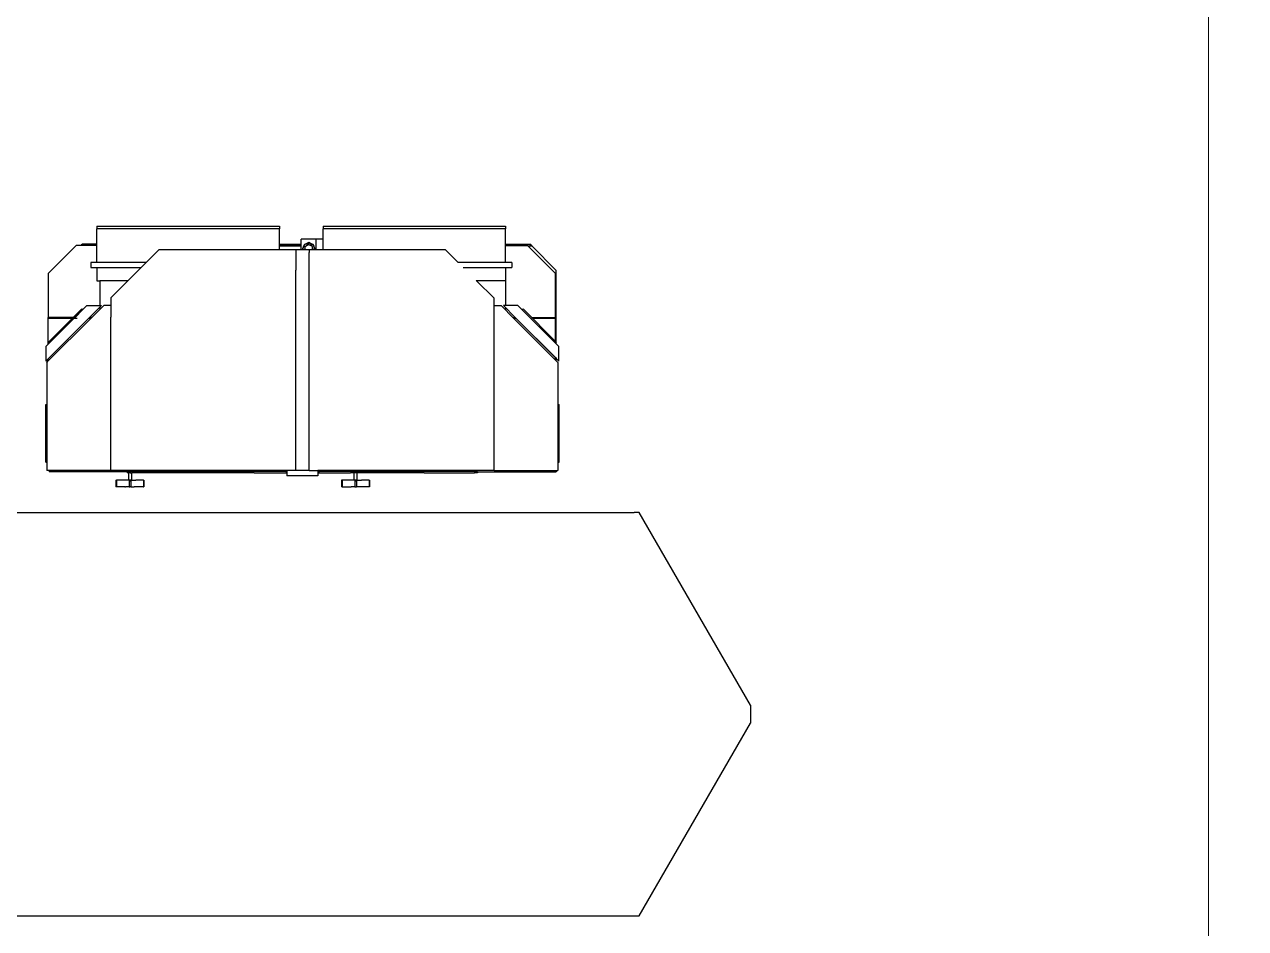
# Model space of a CAD drawing. Header units: millimetres. Extents: x 0 to 154200, y 0 to 64595.
# Drawn here: x 45035 to 48093, y 18272 to 20537 of the extents above; entities that cross this region are included whole.
import ezdxf

# ---------------------------------------------------------------- set-up
doc = ezdxf.new("R2010")
doc.units = ezdxf.units.MM
doc.layers.add('Equipment', color=7, linetype='Continuous', true_color=0xffffff)
doc.layers.add('Floor', color=7, linetype='Continuous', lineweight=9)

# ---------------------------------------------------------------- blocks, each defined once
blk = doc.blocks.new('Main_CVD')
at = {"layer": 'Equipment', "lineweight": -3}
for points in [[(338.2, -1253.7, 0), (338.2, -1618.7, 0)], [(1348.2, -1254.7, 0), (1348.2, -1618.7, 0)], [(1453.6, -1542.7, 0), (1450.2, -1542.7, 0)], [(1450.2, -1737.9, 0), (1450.2, -1542.7, 0)], [(1453.6, -1542.7, 0), (1453.6, -1536.9, 0)], [(1474.2, -1536.9, 0), (1453.6, -1536.9, 0)], [(1453.6, -1696.9, 0), (1453.6, -1542.7, 0)], [(1474.2, -1533.9, 0), (1474.2, -1536.9, 0)], [(1474.2, -1533.9, 0), (1619.2, -1533.9, 0)], [(1619.2, -1536.9, 0), (1474.2, -1536.9, 0)], [(1619.2, -1533.9, 0), (1619.2, -1536.9, 0)], [(1724.3, -1536.9, 0), (1619.2, -1536.9, 0)], [(1724.3, -1536.9, 0), (1727.8, -1540.4, 0)], [(1764.3, -1534.7, 0), (1727.7, -1534.7, 0)], [(1727.7, -1534.7, 0), (1733.4, -1540.4, 0)], [(1727.7, -1534.7, 0), (1733.4, -1540.4, 0)], [(1727.8, -1540.4, 0), (1733.4, -1540.4, 0)], [(1727.8, -1540.4, 0), (1834.2, -1646.8, 0)], [(1733.4, -1540.4, 0), (1834.2, -1641.2, 0)], [(1770, -1540.4, 0), (1764.3, -1534.7, 0)], [(1834.2, -1604.6, 0), (1770, -1540.4, 0)], [(1770, -1540.4, 0), (1834.2, -1540.4, 0)], [(1774.7, -1540.8, 0), (1772.6, -1542.9, 0)], [(1772.6, -1542.9, 0), (1834.2, -1604.6, 0)], [(1834.2, -1604.6, 0), (1772.6, -1542.9, 0)], [(1772.6, -1542.9, 0), (1834.2, -1604.6, 0)], [(1772.6, -1542.9, 0), (1834.2, -1604.6, 0)], [(1772.6, -1542.9, 0), (1834.2, -1604.6, 0)], [(1834.2, -1604.6, 0), (1772.6, -1542.9, 0)], [(1834.2, -1600.4, 0), (1774.7, -1540.8, 0)], [(1774.7, -1540.8, 0), (1834.2, -1600.4, 0)], [(1774.7, -1540.8, 0), (1834.2, -1600.4, 0)], [(1834.2, -1600.4, 0), (1774.7, -1540.8, 0)], [(1774.7, -1540.8, 0), (1834.2, -1600.4, 0)], [(1774.7, -1540.8, 0), (1834.2, -1600.4, 0)], [(1834.2, -1540.4, 0), (1837, -1540.4, 0)], [(1834.2, -1600.4, 0), (1834.2, -1540.4, 0)], [(1947, -1540.4, 0), (1837, -1540.4, 0)], [(1837, -1603.2, 0), (1837, -1540.4, 0)], [(2017.2, -1610.6, 0), (1947, -1540.4, 0)], [(2017.2, -1610.6, 0), (1947, -1540.4, 0)], [(338.2, -1618.7, 0), (338.2, -3007.4, 0)], [(1348.2, -1618.7, 0), (1348.2, -3007.4, 0)], [(1834.2, -1603.4, 0), (1834.2, -1600.4, 0)], [(1858.1, -1624.3, 0), (1834.2, -1600.4, 0)], [(1834.2, -1613.1, 0), (1834.2, -1604.6, 0)], [(1856, -1626.4, 0), (1834.2, -1604.6, 0)], [(1834.2, -1604.6, 0), (1856, -1626.4, 0)], [(1834.2, -1604.6, 0), (1856, -1626.4, 0)], [(1834.2, -1604.6, 0), (1856, -1626.4, 0)], [(1856, -1626.4, 0), (1834.2, -1604.6, 0)], [(1834.2, -1604.6, 0), (1856, -1626.4, 0)], [(1837, -1607.4, 0), (1834.2, -1604.6, 0)], [(1858.1, -1624.3, 0), (1837, -1603.2, 0)], [(1837, -1603.2, 0), (1858.1, -1624.3, 0)], [(1858.1, -1624.3, 0), (1837, -1603.2, 0)], [(1837, -1603.2, 0), (1858.1, -1624.3, 0)], [(1837, -1603.2, 0), (1858.1, -1624.3, 0)], [(1856, -1626.4, 0), (1837, -1607.4, 0)], [(2017.2, -1622.4, 0), (2017.2, -1610.6, 0)], [(1834.2, -1646.8, 0), (1834.2, -1641.2, 0)], [(1834.2, -1641.2, 0), (1837, -1644, 0)], [(1834.2, -1646.8, 0), (1837, -1649.6, 0)], [(1837, -1649.6, 0), (1837, -1644, 0)], [(1837, -1644, 0), (1862.6, -1669.6, 0)], [(1837, -1649.6, 0), (1857, -1669.6, 0)], [(1856, -1626.4, 0), (1858.1, -1624.3, 0)], [(1856, -1626.4, 0), (1858.1, -1624.3, 0)], [(1866.5, -1636.9, 0), (1856, -1626.4, 0)], [(1866.5, -1636.9, 0), (1856, -1626.4, 0)], [(1866.5, -1636.9, 0), (1866.5, -1669.6, 0)], [(1974.7, -1647.1, 0), (1962, -1647.1, 0)], [(1962, -1647.1, 0), (1962, -1662.4, 0)], [(1974.7, -1662.4, 0), (1974.7, -1647.1, 0)], [(2017.2, -1662.4, 0), (2017.2, -1622.4, 0)], [(2017.2, -1622.4, 0), (2020.4, -1625.6, 0)], [(2017.2, -1622.4, 0), (2020.4, -1625.6, 0)], [(2017.2, -1622.4, 0), (2020.4, -1625.6, 0)], [(2020.4, -1662.4, 0), (2020.4, -1625.6, 0)], [(1862.6, -1669.6, 0), (1857, -1669.6, 0)], [(1857, -1669.6, 0), (1866.6, -1679.2, 0)], [(1857, -1669.6, 0), (1866.6, -1679.2, 0)], [(1866.6, -1679.2, 0), (1857, -1669.6, 0)], [(1862.6, -1669.6, 0), (1866.5, -1673.5, 0)], [(1929.5, -1669.6, 0), (1866.5, -1669.6, 0)], [(1866.5, -1669.6, 0), (1866.5, -1673.5, 0)], [(1866.6, -1696.9, 0), (1866.6, -1679.2, 0)], [(1962, -1662.4, 0), (1929, -1662.4, 0)], [(1929, -1662.4, 0), (1929, -1669.6, 0)], [(1929.5, -1669.6, 0), (1929.5, -1740.6, 0)], [(1962, -1662.4, 0), (1962, -1773, 0)], [(1974.7, -1662.4, 0), (2017.2, -1662.4, 0)], [(1974.7, -1785.7, 0), (1974.7, -1662.4, 0)], [(2017.2, -1662.4, 0), (2020.4, -1662.4, 0)], [(2020.4, -1662.4, 0), (2058.6, -1662.4, 0)], [(2058.6, -1692.9, 0), (2058.6, -1662.4, 0)], [(2065.4, -1662.4, 0), (2058.6, -1662.4, 0)], [(2065.4, -1662.4, 0), (2065.4, -1692.9, 0)], [(2065.4, -1675.1, 0), (2065.4, -2106.9, 0)], [(1421, -1710.5, 0), (1412.6, -1709.9, 0)], [(1412.6, -1711, 0), (1412.6, -1709.9, 0)], [(1429.4, -1709.9, 0), (1412.6, -1709.9, 0)], [(1421, -1710.5, 0), (1412.6, -1711, 0)], [(1412.6, -1732.4, 0), (1412.6, -1711, 0)], [(1429.4, -1711, 0), (1412.6, -1711, 0)], [(1429.4, -1709.9, 0), (1421, -1710.5, 0)], [(1429.4, -1709.9, 0), (1429.4, -1711, 0)], [(1429.4, -1726.2, 0), (1429.4, -1711, 0)], [(1453.6, -1696.9, 0), (1482, -1696.9, 0)], [(1453.6, -1741.8, 0), (1453.6, -1696.9, 0)], [(1482, -1696.9, 0), (1601.8, -1696.9, 0)], [(1601.8, -1696.9, 0), (1837.6, -1696.9, 0)], [(1866.6, -1696.9, 0), (1837.6, -1696.9, 0)], [(1885.8, -1696.9, 0), (1866.6, -1696.9, 0)], [(1929.5, -1740.6, 0), (1885.8, -1696.9, 0)], [(1929.5, -1740.6, 0), (1885.8, -1696.9, 0)], [(1885.8, -1696.9, 0), (1929.5, -1740.6, 0)], [(2058.6, -2089.1, 0), (2058.6, -1692.9, 0)], [(1412.6, -1732.4, 0), (1412.6, -1734.2, 0)], [(1412.6, -1742.9, 0), (1412.6, -1734.2, 0)], [(1426.4, -1742.9, 0), (1412.6, -1742.9, 0)], [(1412.6, -1742.9, 0), (1412.6, -1744.7, 0)], [(1429.4, -1742.9, 0), (1426.4, -1742.9, 0)], [(1426.4, -1742.9, 0), (1426.4, -1744.7, 0)], [(1429, -1745.1, 0), (1429, -1742.9, 0)], [(1429.4, -1730.2, 0), (1429.4, -1726.2, 0)], [(1429.4, -1734.2, 0), (1429.4, -1730.2, 0)], [(1429.4, -1741.8, 0), (1429.4, -1734.2, 0)], [(1447.6, -1741.7, 0), (1429.4, -1741.7, 0)], [(1429.4, -1742.9, 0), (1429.4, -1741.8, 0)], [(1450.6, -1737.9, 0), (1447.6, -1737.9, 0)], [(1447.6, -1741.8, 0), (1447.6, -1737.9, 0)], [(1447.6, -1745.9, 0), (1447.6, -1741.8, 0)], [(1453.6, -1741.7, 0), (1450.5, -1741.7, 0)], [(1453.6, -1741.8, 0), (1450.5, -1741.8, 0)], [(1450.6, -1737.9, 0), (1450.6, -1741.7, 0)], [(1450.6, -1741.7, 0), (1450.6, -1745.9, 0)], [(1453.6, -1748.5, 0), (1453.6, -1741.8, 0)], [(1929.5, -1740.6, 0), (1954.4, -1765.4, 0)], [(1954.4, -1765.4, 0), (1929.5, -1740.6, 0)], [(1954.4, -1765.4, 0), (1929.5, -1740.6, 0)], [(1412.6, -1746.9, 0), (1412.6, -1744.7, 0)], [(1412.6, -1746.9, 0), (1412.6, -1755.5, 0)], [(1426.4, -1746.9, 0), (1412.6, -1746.9, 0)], [(1412.6, -1757.1, 0), (1412.6, -1755.5, 0)], [(1412.6, -1759.7, 0), (1412.6, -1757.1, 0)], [(1412.6, -1763.5, 0), (1412.6, -1759.7, 0)], [(1412.6, -1778.8, 0), (1412.6, -1763.5, 0)], [(1426.4, -1746.9, 0), (1426.4, -1744.7, 0)], [(1429, -1746.9, 0), (1426.4, -1746.9, 0)], [(1429, -1746.8, 0), (1429, -1745.1, 0)], [(1429, -1746.9, 0), (1429, -1748.5, 0)], [(1447.6, -1748.5, 0), (1429, -1748.5, 0)], [(1429, -1748.5, 0), (1429, -1755.5, 0)], [(1429, -1755.5, 0), (1429, -1759.7, 0)], [(1429, -1778.8, 0), (1429, -1759.7, 0)], [(1450.6, -1745.9, 0), (1447.6, -1745.9, 0)], [(1447.6, -1745.9, 0), (1447.6, -1748.5, 0)], [(1447.6, -1871.9, 0), (1447.6, -1748.5, 0)], [(1450.6, -1748.5, 0), (1450.6, -1745.9, 0)], [(1453.6, -1748.5, 0), (1450.6, -1748.5, 0)], [(1450.6, -1871.9, 0), (1450.6, -1748.5, 0)], [(1453.6, -2138.1, 0), (1453.6, -1748.5, 0)], [(1954.4, -1765.4, 0), (2006.1, -1817.1, 0)], [(2006.1, -1817.1, 0), (1954.4, -1765.4, 0)], [(2006.1, -1817.1, 0), (1954.4, -1765.4, 0)], [(1412.6, -1778.8, 0), (1412.6, -1779.9, 0)], [(1429, -1778.8, 0), (1412.6, -1778.8, 0)], [(1420.8, -1779.4, 0), (1412.6, -1779.9, 0)], [(1429, -1779.9, 0), (1412.6, -1779.9, 0)], [(1429, -1778.8, 0), (1420.8, -1779.4, 0)], [(1429, -1779.9, 0), (1420.8, -1779.4, 0)], [(1429, -1778.8, 0), (1429, -1779.9, 0)], [(2006.1, -2119.6, 0), (2006.1, -1817.1, 0)], [(1447.6, -1904.4, 0), (1447.6, -1871.9, 0)], [(1450.6, -1904.4, 0), (1450.6, -1871.9, 0)], [(1447.6, -2056.4, 0), (1447.6, -1904.4, 0)], [(1450.6, -2056.4, 0), (1450.6, -1904.4, 0)], [(1447.6, -2056.4, 0), (1447.6, -2135.9, 0)], [(1450.6, -2135.9, 0), (1450.6, -2056.4, 0)], [(2058.6, -2106.9, 0), (2058.6, -2089.1, 0)], [(2058.6, -2119.6, 0), (2058.6, -2106.9, 0)], [(2065.4, -2089.1, 0), (2065.4, -2119.6, 0)], [(1450.2, -2138.1, 0), (1440.5, -2138.1, 0)], [(1440.5, -2215.5, 0), (1440.5, -2138.1, 0)], [(1450.6, -2135.9, 0), (1447.6, -2135.9, 0)], [(1450.2, -2135.9, 0), (1450.2, -2138.1, 0)], [(1453.6, -2138.1, 0), (1450.2, -2138.1, 0)], [(1453.6, -2160, 0), (1453.6, -2138.1, 0)], [(2006.1, -2160, 0), (2006.1, -2119.6, 0)], [(2006.1, -2119.6, 0), (2015.4, -2119.6, 0)], [(2015.4, -2119.6, 0), (2020.4, -2119.6, 0)], [(2015.4, -2173.6, 0), (2015.4, -2119.6, 0)], [(2016.1, -2173.6, 0), (2016.1, -2119.6, 0)], [(2020.4, -2119.6, 0), (2058.6, -2119.6, 0)], [(2020.4, -2119.6, 0), (2020.4, -2173.6, 0)], [(2065.4, -2119.6, 0), (2058.6, -2119.6, 0)], [(1453.6, -2160, 0), (1472.9, -2160, 0)], [(1453.6, -2193.6, 0), (1453.6, -2160, 0)], [(1472.9, -2160, 0), (1497, -2160, 0)], [(1497, -2160, 0), (1528.3, -2160, 0)], [(1528.3, -2160, 0), (1882, -2160, 0)], [(1882, -2160, 0), (1912, -2160, 0)], [(1912, -2160, 0), (1954.2, -2160, 0)], [(1954.2, -2160, 0), (1955.4, -2160, 0)], [(2006.1, -2160, 0), (1955.4, -2160, 0)], [(2006.1, -2173.6, 0), (2006.1, -2160, 0)], [(1453.6, -2193.6, 0), (1453.6, -2215.5, 0)], [(1453.6, -2193.6, 0), (1472.9, -2193.6, 0)], [(1472.9, -2193.6, 0), (1497, -2193.6, 0)], [(1497, -2193.6, 0), (1528.3, -2193.6, 0)], [(1528.3, -2193.6, 0), (1882, -2193.6, 0)], [(1882, -2193.6, 0), (1912, -2193.6, 0)], [(1912, -2193.6, 0), (1954.2, -2193.6, 0)], [(1954.2, -2193.6, 0), (1955.4, -2193.6, 0)], [(1955.4, -2193.6, 0), (1957.4, -2193.6, 0)], [(1957.4, -2193.6, 0), (1962.5, -2193.6, 0)], [(1962.5, -2193.6, 0), (1982, -2193.6, 0)], [(1982, -2193.6, 0), (1986.9, -2193.6, 0)], [(1986.9, -2193.6, 0), (1994.6, -2193.6, 0)], [(1994.6, -2193.6, 0), (1999.6, -2193.6, 0)], [(2006.1, -2193.6, 0), (1999.6, -2193.6, 0)], [(2006.1, -2179.2, 0), (2006.1, -2173.6, 0)], [(2006.1, -2173.6, 0), (2015.4, -2173.6, 0)], [(2006.1, -2179.2, 0), (2009.3, -2177.9, 0)], [(2006.1, -2179.2, 0), (2009.3, -2177.9, 0)], [(2006.1, -2179.2, 0), (2009.3, -2177.9, 0)], [(2006.1, -2179.2, 0), (2009.2, -2177.9, 0)], [(2006.1, -2179.1, 0), (2009.2, -2177.9, 0)], [(2006.1, -2183.8, 0), (2006.1, -2179.2, 0)], [(2006.1, -2183.8, 0), (2007.9, -2183.8, 0)], [(2006.1, -2193.6, 0), (2006.1, -2183.8, 0)], [(2006.1, -2197.4, 0), (2006.1, -2193.6, 0)], [(2006.1, -2201.6, 0), (2006.1, -2197.4, 0)], [(2006.1, -2206.6, 0), (2006.1, -2201.6, 0)], [(2006.1, -2201.6, 0), (2011.1, -2201.7, 0)], [(2007.4, -2201.6, 0), (2009.3, -2202.7, 0)], [(2009.3, -2202.7, 0), (2007.5, -2201.6, 0)], [(2007.9, -2183.8, 0), (2009.3, -2183, 0)], [(2007.9, -2183.8, 0), (2009.3, -2183, 0)], [(2007.9, -2183.8, 0), (2010.7, -2183.9, 0)], [(2009.2, -2177.9, 0), (2012.9, -2179.4, 0)], [(2009.3, -2177.9, 0), (2009.2, -2177.9, 0)], [(2013.7, -2179.7, 0), (2009.3, -2177.9, 0)], [(2009.3, -2177.9, 0), (2009.4, -2177.9, 0)], [(2009.3, -2183, 0), (2010.8, -2183.9, 0)], [(2010.7, -2183.9, 0), (2009.3, -2183, 0)], [(2011.1, -2201.7, 0), (2009.3, -2202.7, 0)], [(2011, -2201.7, 0), (2009.3, -2202.7, 0)], [(2013.4, -2179.6, 0), (2009.4, -2177.9, 0)], [(2009.4, -2177.9, 0), (2013.4, -2179.6, 0)], [(2009.4, -2177.9, 0), (2013.4, -2179.6, 0)], [(2010.7, -2183.9, 0), (2014.6, -2183.9, 0)], [(2011.1, -2201.7, 0), (2014.5, -2201.7, 0)], [(2013.4, -2179.6, 0), (2012.9, -2179.4, 0)], [(2016.7, -2180.9, 0), (2013.4, -2179.6, 0)], [(2013.4, -2179.6, 0), (2019.5, -2182.2, 0)], [(2019.8, -2182.2, 0), (2013.7, -2179.7, 0)], [(2014.5, -2201.7, 0), (2017.8, -2196.1, 0)], [(2014.5, -2201.7, 0), (2016.3, -2198.6, 0)], [(2014.6, -2183.9, 0), (2019.7, -2192.8, 0)], [(2019.7, -2192.8, 0), (2014.6, -2183.9, 0)], [(2015.4, -2173.6, 0), (2020.4, -2173.6, 0)], [(2017.8, -2197.8, 0), (2016.3, -2198.7, 0)], [(2016.3, -2198.6, 0), (2017.8, -2197.8, 0)], [(2016.4, -2187.1, 0), (2017.8, -2187.9, 0)], [(2017.8, -2187.9, 0), (2016.5, -2187.2, 0)], [(2019.8, -2182.2, 0), (2016.7, -2180.9, 0)], [(2017.8, -2187.9, 0), (2017.8, -2189.5, 0)], [(2024.3, -2192.8, 0), (2017.8, -2187.9, 0)], [(2017.8, -2187.9, 0), (2019.8, -2189.4, 0)], [(2017.8, -2196.1, 0), (2018.6, -2194.7, 0)], [(2017.8, -2196.1, 0), (2017.8, -2197.8, 0)], [(2019, -2201, 0), (2017.8, -2197.8, 0)], [(2017.8, -2197.8, 0), (2018.6, -2199.7, 0)], [(2018, -2195.8, 0), (2018.6, -2199.7, 0)], [(2018.3, -2193.6, 0), (2018.6, -2194.7, 0)], [(2018.3, -2195.2, 0), (2018.6, -2194.7, 0)], [(2018.3, -2195.2, 0), (2018.8, -2195.6, 0)], [(2018.6, -2194.7, 0), (2018.8, -2195.6, 0)], [(2019.5, -2198.3, 0), (2018.6, -2199.7, 0)], [(2019, -2201, 0), (2018.6, -2199.7, 0)], [(2019.3, -2201.7, 0), (2019, -2201, 0)], [(2019.3, -2201.6, 0), (2019, -2201, 0)], [(2019.3, -2201.7, 0), (2019.5, -2198.3, 0)], [(2020, -2203.4, 0), (2019.3, -2201.6, 0)], [(2020, -2203.4, 0), (2019.3, -2201.7, 0)], [(2019.8, -2182.2, 0), (2019.9, -2182.3, 0)], [(2020.2, -2189.7, 0), (2019.8, -2189.4, 0)], [(2020, -2182.4, 0), (2019.9, -2182.3, 0)], [(2019.9, -2182.4, 0), (2020.4, -2183.6, 0)], [(2024.3, -2193, 0), (2019.9, -2203.3, 0)], [(2020, -2182.4, 0), (2020.4, -2183.4, 0)], [(2020.4, -2183.4, 0), (2020, -2182.4, 0)], [(2020, -2182.4, 0), (2020.4, -2183.4, 0)], [(2022.5, -2197.3, 0), (2020, -2203.4, 0)], [(2020, -2203.4, 0), (2021.5, -2199.7, 0)], [(2022, -2191.1, 0), (2020.2, -2189.7, 0)], [(2020.4, -2173.6, 0), (2033.1, -2173.6, 0)], [(2020.4, -2183.4, 0), (2022.5, -2188.5, 0)], [(2022.5, -2188.5, 0), (2020.4, -2183.4, 0)], [(2020.4, -2183.4, 0), (2022.5, -2188.5, 0)], [(2020.4, -2183.6, 0), (2022.5, -2188.5, 0)], [(2021.5, -2199.7, 0), (2022.4, -2197.4, 0)], [(2024.3, -2192.8, 0), (2022, -2191.1, 0)], [(2024.3, -2192.8, 0), (2022.4, -2197.4, 0)], [(2022.4, -2197.4, 0), (2024.3, -2193, 0)], [(2022.5, -2188.5, 0), (2024.3, -2192.8, 0)], [(2022.5, -2188.5, 0), (2024.2, -2192.8, 0)], [(2024.2, -2192.8, 0), (2022.5, -2188.5, 0)], [(2022.5, -2188.5, 0), (2024.2, -2192.8, 0)], [(2024.3, -2192.8, 0), (2022.5, -2197.3, 0)], [(2024.3, -2193, 0), (2022.5, -2197.3, 0)], [(2024.3, -2193, 0), (2024.2, -2192.8, 0)], [(2033.1, -2211.6, 0), (2033.1, -2173.6, 0)], [(1450.2, -2215.5, 0), (1440.5, -2215.5, 0)], [(1450.6, -2217.7, 0), (1447.6, -2217.7, 0)], [(1447.6, -2217.7, 0), (1447.6, -2297.2, 0)], [(1453.6, -2215.5, 0), (1450.2, -2215.5, 0)], [(1450.2, -2215.5, 0), (1450.2, -2217.7, 0)], [(1450.6, -2297.2, 0), (1450.6, -2217.7, 0)], [(1453.6, -2306.8, 0), (1453.6, -2215.5, 0)], [(2006.1, -2206.5, 0), (2009, -2207.7, 0)], [(2006.1, -2206.6, 0), (2009.1, -2207.9, 0)], [(2006.1, -2206.6, 0), (2009.1, -2207.9, 0)], [(2006.1, -2206.6, 0), (2009.1, -2207.9, 0)], [(2006.1, -2211.6, 0), (2006.1, -2206.6, 0)], [(2006.1, -2211.6, 0), (2015.4, -2211.6, 0)], [(2006.1, -2228.6, 0), (2006.1, -2211.6, 0)], [(2006.1, -2228.6, 0), (2015.4, -2228.6, 0)], [(2006.1, -2535.4, 0), (2006.1, -2228.6, 0)], [(2009.4, -2207.9, 0), (2009, -2207.8, 0)], [(2009.3, -2207.8, 0), (2009.1, -2207.9, 0)], [(2009.4, -2207.9, 0), (2009.3, -2207.8, 0)], [(2014.7, -2205.6, 0), (2009.4, -2207.9, 0)], [(2009.4, -2207.9, 0), (2012.8, -2206.4, 0)], [(2012.8, -2206.4, 0), (2016.2, -2205, 0)], [(2016.1, -2205.1, 0), (2014.7, -2205.6, 0)], [(2016.1, -2205.1, 0), (2014.7, -2205.6, 0)], [(2015.4, -2211.6, 0), (2020.4, -2211.6, 0)], [(2015.4, -2228.6, 0), (2020.4, -2228.6, 0)], [(2019.7, -2203.5, 0), (2016.1, -2205.1, 0)], [(2019.8, -2203.6, 0), (2016.1, -2205.1, 0)], [(2019.7, -2203.5, 0), (2016.2, -2205, 0)], [(2019.8, -2203.6, 0), (2019.9, -2203.5, 0)], [(2020, -2203.4, 0), (2019.9, -2203.5, 0)], [(2020.4, -2211.6, 0), (2033.1, -2211.6, 0)], [(2020.4, -2228.6, 0), (2033.1, -2228.6, 0)], [(2033.1, -2228.6, 0), (2033.1, -2211.6, 0)], [(2033.1, -2228.6, 0), (2058.6, -2228.6, 0)], [(2058.6, -2259.1, 0), (2058.6, -2228.6, 0)], [(2065.4, -2228.6, 0), (2058.6, -2228.6, 0)], [(2065.4, -2228.6, 0), (2065.4, -2259.1, 0)], [(2058.6, -2655.3, 0), (2058.6, -2259.1, 0)], [(2065.4, -2241.3, 0), (2065.4, -2673.1, 0)], [(1412.6, -2276.1, 0), (1412.6, -2275, 0)], [(1421, -2275.6, 0), (1412.6, -2275, 0)], [(1429.4, -2275, 0), (1412.6, -2275, 0)], [(1421, -2275.6, 0), (1412.6, -2276.1, 0)], [(1412.6, -2276.1, 0), (1412.6, -2297.4, 0)], [(1429.4, -2276.1, 0), (1412.6, -2276.1, 0)], [(1429.4, -2275, 0), (1421, -2275.6, 0)], [(1429.4, -2276.1, 0), (1429.4, -2275, 0)], [(1429.4, -2291.3, 0), (1429.4, -2276.1, 0)], [(1429.4, -2295.3, 0), (1429.4, -2291.3, 0)], [(1412.6, -2297.4, 0), (1412.6, -2299.3, 0)], [(1412.6, -2308, 0), (1412.6, -2299.3, 0)], [(1412.6, -2308, 0), (1412.6, -2309.7, 0)], [(1426.4, -2308, 0), (1412.6, -2308, 0)], [(1412.6, -2309.7, 0), (1412.6, -2312, 0)], [(1412.6, -2320.6, 0), (1412.6, -2312, 0)], [(1426.4, -2312, 0), (1412.6, -2312, 0)], [(1412.6, -2322.1, 0), (1412.6, -2320.6, 0)], [(1412.6, -2324.8, 0), (1412.6, -2322.1, 0)], [(1426.4, -2309.7, 0), (1426.4, -2308, 0)], [(1429.4, -2308, 0), (1426.4, -2308, 0)], [(1426.4, -2312, 0), (1426.4, -2309.7, 0)], [(1429, -2312, 0), (1426.4, -2312, 0)], [(1429, -2310.1, 0), (1429, -2308, 0)], [(1429, -2312, 0), (1429, -2310.1, 0)], [(1429, -2312, 0), (1429, -2313.5, 0)], [(1447.6, -2313.5, 0), (1429, -2313.5, 0)], [(1429, -2313.5, 0), (1429, -2320.6, 0)], [(1429, -2320.6, 0), (1429, -2324.8, 0)], [(1429.4, -2299.3, 0), (1429.4, -2295.3, 0)], [(1429.4, -2306.8, 0), (1429.4, -2299.3, 0)], [(1429.4, -2306.7, 0), (1447.6, -2306.7, 0)], [(1429.4, -2308, 0), (1429.4, -2306.8, 0)], [(1447.6, -2306.8, 0), (1447.6, -2297.2, 0)], [(1447.6, -2313.5, 0), (1447.6, -2306.8, 0)], [(1447.6, -2449.2, 0), (1447.6, -2313.5, 0)], [(1450.6, -2306.8, 0), (1450.6, -2297.2, 0)], [(1450.6, -2306.7, 0), (1453.6, -2306.7, 0)], [(1450.6, -2313.5, 0), (1450.6, -2306.8, 0)], [(1450.6, -2313.5, 0), (1453.6, -2313.5, 0)], [(1450.6, -2449.2, 0), (1450.6, -2313.5, 0)], [(1453.6, -2313.5, 0), (1453.6, -2306.8, 0)], [(1453.6, -2656.7, 0), (1453.6, -2313.5, 0)], [(1412.6, -2328.6, 0), (1412.6, -2324.8, 0)], [(1412.6, -2343.9, 0), (1412.6, -2328.6, 0)], [(1412.6, -2345, 0), (1412.6, -2343.9, 0)], [(1429, -2343.9, 0), (1412.6, -2343.9, 0)], [(1420.8, -2344.4, 0), (1412.6, -2345, 0)], [(1429, -2345, 0), (1412.6, -2345, 0)], [(1429, -2343.9, 0), (1420.8, -2344.4, 0)], [(1429, -2345, 0), (1420.8, -2344.4, 0)], [(1429, -2343.9, 0), (1429, -2324.8, 0)], [(1429, -2343.9, 0), (1429, -2345, 0)], [(1447.6, -2481.7, 0), (1447.6, -2449.2, 0)], [(1450.6, -2481.7, 0), (1450.6, -2449.2, 0)], [(1447.6, -2481.7, 0), (1447.6, -2607.7, 0)], [(1450.6, -2607.7, 0), (1450.6, -2481.7, 0)], [(1974.7, -2566.8, 0), (2006.1, -2535.4, 0)], [(2006.1, -2535.4, 0), (1974.7, -2566.8, 0)], [(1974.7, -2566.8, 0), (2006.1, -2535.4, 0)], [(1974.7, -2685.8, 0), (1974.7, -2566.8, 0)], [(1962, -2579.5, 0), (1962, -2685.8, 0)], [(1450.6, -2607.7, 0), (1447.6, -2607.7, 0)], [(1447.6, -2615.7, 0), (1447.6, -2607.7, 0)], [(1450.6, -2615.7, 0), (1447.6, -2615.7, 0)], [(1450.2, -2615.7, 0), (1450.2, -2812.7, 0)], [(1450.6, -2607.7, 0), (1450.6, -2615.7, 0)], [(1884.8, -2656.7, 0), (1929, -2612.5, 0)], [(1884.8, -2656.7, 0), (1929, -2612.5, 0)], [(1929, -2612.5, 0), (1929.5, -2612, 0)], [(1929.5, -2612, 0), (1929.5, -2685.8, 0)], [(1453.6, -2656.7, 0), (1482, -2656.7, 0)], [(1453.6, -2656.7, 0), (1453.6, -2812.7, 0)], [(1482, -2656.7, 0), (1601.8, -2656.7, 0)], [(1601.8, -2656.7, 0), (1837.6, -2656.7, 0)], [(1837.6, -2656.7, 0), (1866.6, -2656.7, 0)], [(1866.6, -2656.7, 0), (1884.8, -2656.7, 0)], [(1866.6, -2656.7, 0), (1866.6, -2674.3, 0)], [(2058.6, -2673.1, 0), (2058.6, -2655.3, 0)], [(2065.4, -2655.3, 0), (2065.4, -2685.8, 0)], [(1866.6, -2674.3, 0), (1834.2, -2706.7, 0)], [(1866.5, -2680.1, 0), (1837, -2709.6, 0)], [(1866.5, -2680.1, 0), (1837, -2709.6, 0)], [(1860.8, -2685.8, 0), (1855.1, -2685.8, 0)], [(1866.5, -2685.8, 0), (1866.5, -2680.1, 0)], [(1962, -2685.8, 0), (1866.5, -2685.8, 0)], [(1866.5, -2716.7, 0), (1866.5, -2685.8, 0)], [(1962, -2685.8, 0), (1962, -2701, 0)], [(1974.7, -2685.8, 0), (2017.2, -2685.8, 0)], [(1974.7, -2701, 0), (1974.7, -2685.8, 0)], [(2017.2, -2685.8, 0), (2020.4, -2685.8, 0)], [(2017.2, -2685.8, 0), (2017.2, -2740.2, 0)], [(2020.4, -2685.8, 0), (2058.6, -2685.8, 0)], [(2020.4, -2685.8, 0), (2020.4, -2746.7, 0)], [(2058.6, -2685.8, 0), (2058.6, -2673.1, 0)], [(2065.4, -2685.8, 0), (2058.6, -2685.8, 0)], [(1724.3, -2816.7, 0), (1834.2, -2706.7, 0)], [(1837, -2709.6, 0), (1733.9, -2812.7, 0)], [(1834.2, -2712.4, 0), (1736.2, -2810.4, 0)], [(1866.5, -2716.7, 0), (1772.8, -2810.4, 0)], [(1834.2, -2712.4, 0), (1834.2, -2706.7, 0)], [(1837, -2709.6, 0), (1834.2, -2712.4, 0)], [(1834.2, -2712.4, 0), (1837, -2709.6, 0)], [(1837, -2703.9, 0), (1837, -2709.6, 0)], [(1974.7, -2701, 0), (1962, -2701, 0)], [(1772.8, -2810.4, 0), (1834.2, -2749, 0)], [(1834.2, -2749, 0), (1772.8, -2810.4, 0)], [(1834.2, -2749, 0), (1772.8, -2810.4, 0)], [(1777, -2810.4, 0), (1858.1, -2729.3, 0)], [(1777, -2810.4, 0), (1858.1, -2729.3, 0)], [(1777, -2810.4, 0), (1858.1, -2729.3, 0)], [(1858.1, -2729.3, 0), (1777, -2810.4, 0)], [(1858.1, -2729.3, 0), (1777, -2810.4, 0)], [(1777, -2810.4, 0), (1858.1, -2729.3, 0)], [(1837, -2746.2, 0), (1834.2, -2749, 0)], [(1837, -2746.2, 0), (1834.2, -2749, 0)], [(1834.2, -2749, 0), (1837, -2746.2, 0)], [(1856, -2727.2, 0), (1837, -2746.2, 0)], [(1837, -2746.2, 0), (1856, -2727.2, 0)], [(1856, -2727.2, 0), (1837, -2746.2, 0)], [(1837, -2750.4, 0), (1837, -2810.4, 0)], [(1858.1, -2729.3, 0), (1856, -2727.2, 0)], [(1947, -2810.4, 0), (2016.1, -2741.3, 0)], [(1947, -2810.4, 0), (2016.1, -2741.3, 0)], [(1954.5, -2812.7, 0), (2016.1, -2751.1, 0)], [(1954.5, -2812.7, 0), (2016.1, -2751.1, 0)], [(2010.3, -2747.1, 0), (2015.5, -2741.9, 0)], [(2016.1, -2741.3, 0), (2017.2, -2740.2, 0)], [(2016.1, -2741.3, 0), (2016.1, -2751.1, 0)], [(2020.4, -2746.7, 0), (2016.1, -2751, 0)], [(2020.4, -2746.7, 0), (2016.1, -2751, 0)], [(2016.1, -2751, 0), (2020.4, -2746.7, 0)], [(1834.2, -2810.4, 0), (1834.2, -2753.2, 0)], [(1453.6, -2812.7, 0), (1450.2, -2812.7, 0)], [(1453.6, -2812.7, 0), (1453.6, -2816.7, 0)], [(1724.3, -2816.7, 0), (1728.3, -2812.7, 0)], [(1724.3, -2816.7, 0), (1728.3, -2812.7, 0)], [(1727.7, -2818.9, 0), (1733.9, -2812.7, 0)], [(1733.9, -2812.7, 0), (1727.7, -2818.9, 0)], [(1733.9, -2812.7, 0), (1727.7, -2818.9, 0)], [(1728.3, -2812.7, 0), (1733.9, -2812.7, 0)], [(1730.6, -2810.4, 0), (1736.2, -2810.4, 0)], [(1736.2, -2810.4, 0), (1733.9, -2812.7, 0)], [(1733.9, -2812.7, 0), (1736.2, -2810.4, 0)], [(1770.5, -2812.7, 0), (1764.3, -2818.9, 0)], [(1764.3, -2818.9, 0), (1770.5, -2812.7, 0)], [(1770.5, -2812.7, 0), (1764.3, -2818.9, 0)], [(1772.8, -2810.4, 0), (1770.5, -2812.7, 0)], [(1770.5, -2812.7, 0), (1772.8, -2810.4, 0)], [(1772.8, -2810.4, 0), (1770.5, -2812.7, 0)], [(1770.5, -2812.7, 0), (1774.7, -2812.7, 0)], [(1772.8, -2810.4, 0), (1772.6, -2810.6, 0)], [(1774.7, -2812.7, 0), (1772.6, -2810.6, 0)], [(1774.7, -2812.7, 0), (1777, -2810.4, 0)], [(1774.7, -2812.7, 0), (1777, -2810.4, 0)], [(1774.7, -2812.7, 0), (1954.5, -2812.7, 0)], [(1776.9, -2810.4, 0), (1834.2, -2810.4, 0)], [(1834.2, -2810.4, 0), (1837, -2810.4, 0)], [(1837, -2810.4, 0), (1947, -2810.4, 0)], [(1474.2, -2816.7, 0), (1453.6, -2816.7, 0)], [(1474.2, -2816.7, 0), (1474.2, -2819.7, 0)], [(1619.2, -2816.7, 0), (1474.2, -2816.7, 0)], [(1474.2, -2819.7, 0), (1619.2, -2819.7, 0)], [(1724.3, -2816.7, 0), (1619.2, -2816.7, 0)], [(1619.2, -2816.7, 0), (1619.2, -2819.7, 0)], [(1727.7, -2818.9, 0), (1764.3, -2818.9, 0)], [(338.2, -3007.4, 0), (338.2, -3020.3, 0)], [(338.2, -3020.3, 0), (820.5, -3298.7, 0)], [(338.2, -3020.3, 0), (820.5, -3298.7, 0)], [(866, -3298.7, 0), (1348.2, -3020.3, 0)], [(866, -3298.7, 0), (1348.2, -3020.3, 0)], [(1348.2, -3020.3, 0), (1348.2, -3007.4, 0)], [(866, -3298.7, 0), (820.5, -3298.7, 0)]]:
    blk.add_polyline3d(points, dxfattribs=at)

msp = doc.modelspace()

# ---------------------------------------------------------------- linework, layer by layer
at = {"layer": 'Floor'}
for points in [[(36000, 9800), (36000, 54800), (48000, 54800), (48000, 9800), (36000, 9800)], [(48000, 9800), (48000, 54800), (60000, 54800), (60000, 9800), (48000, 9800)]]:
    msp.add_lwpolyline(points, dxfattribs=at)

# ---------------------------------------------------------------- block references
at = {"layer": 'Equipment', "rotation": 89.99999999999999}
msp.add_blockref('Main_CVD', (43554.2752, 17966.0586), dxfattribs=at)

doc.saveas('drawing.dxf')
